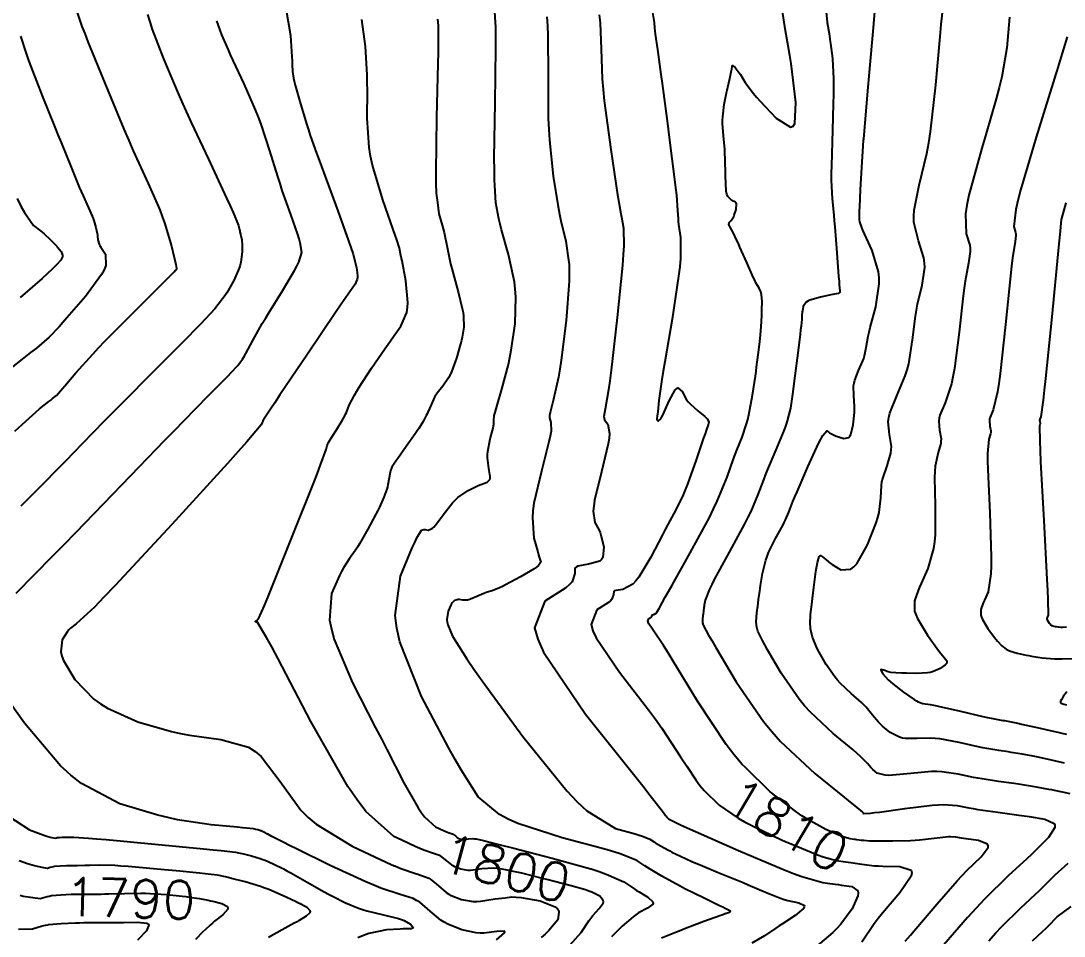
# Model space of a CAD drawing. Header units: metres. Extents: x 837476 to 838477, y 1189012 to 1191014.
# Drawn here: x 838256.2 to 838360.2, y 1190068.5 to 1190159.8 of the extents above; entities that cross this region are included whole.
import ezdxf

# ---------------------------------------------------------------- set-up
doc = ezdxf.new("R2010")
doc.units = ezdxf.units.M
doc.header["$LTSCALE"] = 0.3
doc.layers.add('COTAS 10', color=1, linetype='Continuous')
doc.layers.add('COTAS INT', color=252, linetype='Continuous')
doc.styles.get("Standard").update_dxf_attribs({"font": 'simplex.shx'})

msp = doc.modelspace()

# ---------------------------------------------------------------- linework, layer by layer
at = {"layer": 'COTAS 10'}
for points in [[(838319.132, 1190160.853), (838319.313, 1190159.653), (838319.362, 1190159.072), (838319.394, 1190158.802), (838319.435, 1190158.485), (838319.653, 1190156.945), (838320, 1190154.474), (838320.122, 1190153.57), (838320.256, 1190152.57), (838320.649, 1190149.581), (838320.835, 1190148.168), (838321.361, 1190143.994), (838321.46, 1190143.14), (838321.541, 1190142.416), (838321.665, 1190140.887), (838321.706, 1190140.064), (838321.732, 1190139.785), (838321.766, 1190139.484), (838321.943, 1190138.211), (838321.95, 1190136.099), (838321.877, 1190135.269), (838321.77, 1190134.332), (838321.113, 1190130.061), (838320.382, 1190125.795), (838320.23, 1190124.861), (838320.099, 1190124.034), (838319.806, 1190121.94), (838319.68, 1190120.807), (838319.655, 1190120.585), (838319.633, 1190120.403), (838319.588, 1190120.08), (838319.599, 1190120.01), (838319.613, 1190119.988), (838319.631, 1190119.965), (838319.737, 1190119.872), (838319.982, 1190120.113), (838320.088, 1190120.3), (838320.21, 1190120.539), (838320.792, 1190121.838), (838321.415, 1190122.989), (838321.564, 1190123.134), (838321.702, 1190123.205), (838322.117, 1190122.834), (838322.568, 1190122.013), (838322.729, 1190121.799), (838322.907, 1190121.592), (838323.682, 1190120.895), (838324.383, 1190120.329), (838324.514, 1190120.205), (838324.618, 1190120.094), (838324.767, 1190119.811), (838324.74, 1190119.649), (838324.734, 1190119.614), (838324.728, 1190119.585), (838324.708, 1190119.516), (838324.517, 1190118.956), (838324.402, 1190118.617), (838324.26, 1190118.197), (838323.524, 1190116.015), (838322.657, 1190113.604), (838322.433, 1190113.04), (838322.216, 1190112.52), (838321.488, 1190111.018), (838320.691, 1190109.561), (838320.431, 1190109.07), (838320.153, 1190108.541), (838319.007, 1190106.315), (838317.811, 1190104.316), (838317.503, 1190103.931), (838317.205, 1190103.618), (838316.208, 1190103.097), (838315.496, 1190102.99), (838315.376, 1190102.939), (838315.29, 1190102.877), (838315.258, 1190102.578), (838315.12, 1190102.125), (838314.966, 1190101.967), (838314.762, 1190101.795), (838313.608, 1190101.058), (838313.052, 1190099.599), (838313.225, 1190098.973), (838313.54, 1190098.249), (838315.859, 1190094.832), (838318.766, 1190091.074), (838319.453, 1190090.136), (838320.088, 1190089.242), (838321.953, 1190086.385), (838322.571, 1190085.453), (838323.477, 1190084.081), (838323.897, 1190083.537), (838324.317, 1190083.034), (838325.825, 1190081.553), (838327.7, 1190080.282), (838328.351, 1190079.91), (838329.058, 1190079.53), (838332.089, 1190078.088), (838334.991, 1190076.863), (838335.617, 1190076.62), (838336.167, 1190076.418), (838337.512, 1190076.037), (838338.411, 1190075.913), (838338.679, 1190075.874), (838338.955, 1190075.833), (838340.024, 1190075.668), (838341.292, 1190075.527), (838341.695, 1190075.502), (838342.121, 1190075.483), (838343.843, 1190075.463), (838344.975, 1190075.069), (838345.029, 1190074.815), (838344.969, 1190074.497), (838343.816, 1190072.821), (838342.089, 1190070.797), (838341.668, 1190070.259), (838341.271, 1190069.73), (838340.047, 1190067.901)], [(838310.615, 1190067.28), (838312.04, 1190068.875), (838312.805, 1190070.029), (838313.005, 1190070.299), (838313.198, 1190070.547), (838313.851, 1190071.265), (838314.234, 1190071.805), (838314.258, 1190071.941), (838314.245, 1190072.071), (838313.904, 1190072.494), (838313.114, 1190072.888), (838312.82, 1190073), (838312.493, 1190073.113), (838311.04, 1190073.532), (838309.271, 1190073.984), (838308.746, 1190074.118), (838308.205, 1190074.256), (838306.125, 1190074.787), (838304.184, 1190075.19), (838303.732, 1190075.248), (838303.317, 1190075.282), (838302.126, 1190075.21), (838301.232, 1190075.067), (838301.004, 1190075.057), (838300.784, 1190075.059), (838300.062, 1190075.173), (838299.441, 1190075.419), (838299.286, 1190075.505), (838299.138, 1190075.599), (838298.662, 1190076.003), (838298.197, 1190076.392), (838298.055, 1190076.477), (838297.908, 1190076.552), (838297.328, 1190076.742), (838296.344, 1190077.08), (838295.941, 1190077.249), (838295.482, 1190077.451), (838294.154, 1190078.076), (838293.355, 1190078.451), (838290.569, 1190080.946), (838289.694, 1190082.09), (838288.775, 1190083.431), (838285.084, 1190089.91), (838281.84, 1190096.155), (838281.202, 1190097.348), (838280.678, 1190098.308), (838279.725, 1190099.841), (838279.574, 1190099.864), (838279.555, 1190099.873), (838279.546, 1190099.884), (838279.595, 1190099.93), (838279.707, 1190099.996), (838279.737, 1190100.018), (838279.766, 1190100.042), (838279.87, 1190100.142), (838280.453, 1190101.482), (838280.785, 1190102.288), (838281.191, 1190103.283), (838283.271, 1190108.445), (838285.34, 1190113.654), (838285.738, 1190114.678), (838286.062, 1190115.52), (838286.599, 1190117.051), (838286.723, 1190117.463), (838286.785, 1190117.6), (838286.859, 1190117.746), (838287.229, 1190118.36), (838287.648, 1190119.002), (838287.753, 1190119.168), (838287.853, 1190119.328), (838288.178, 1190119.862), (838288.471, 1190120.41), (838288.552, 1190120.579), (838288.633, 1190120.756), (838288.924, 1190121.456), (838289.439, 1190122.478), (838289.662, 1190122.858), (838289.919, 1190123.279), (838291.137, 1190125.149), (838292.465, 1190127.095), (838292.792, 1190127.564), (838293.101, 1190128.003), (838294.07, 1190129.338), (838294.665, 1190130.728), (838294.738, 1190131.201), (838294.772, 1190131.713), (838294.561, 1190133.883), (838294.179, 1190135.857), (838294.104, 1190136.245), (838294.042, 1190136.564), (838293.93, 1190137.147), (838293.658, 1190137.966), (838293.496, 1190138.435), (838293.295, 1190139.008), (838292.256, 1190141.954), (838291.236, 1190145.411), (838291.048, 1190146.307), (838290.901, 1190147.176), (838290.71, 1190150.094), (838290.73, 1190152.863), (838290.715, 1190153.639), (838290.692, 1190154.418), (838290.537, 1190157.266), (838290.185, 1190159.946)], [(838354.765, 1190160.176), (838354.49, 1190157.116), (838353.987, 1190154.209), (838353.741, 1190153.175), (838353.449, 1190152.041), (838352.437, 1190148.584), (838352.008, 1190147.116), (838350.71, 1190142.414), (838350.507, 1190141.421), (838350.372, 1190140.56), (838350.452, 1190138.566), (838350.807, 1190137.432), (838350.845, 1190137.114), (838350.858, 1190136.794), (838350.689, 1190135.625), (838350.339, 1190133.854), (838350.237, 1190133.155), (838350.133, 1190132.365), (838349.739, 1190128.758), (838349.276, 1190125.122), (838349.128, 1190124.314), (838348.971, 1190123.591), (838348.334, 1190121.699), (838347.83, 1190120.47), (838347.757, 1190120.165), (838347.714, 1190119.876), (838347.798, 1190118.961), (838347.94, 1190118.128), (838347.933, 1190117.891), (838347.905, 1190117.651), (838347.638, 1190116.76), (838347.352, 1190115.396), (838347.313, 1190114.858), (838347.292, 1190114.25), (838347.361, 1190111.473), (838347.359, 1190108.544), (838347.294, 1190107.84), (838347.2, 1190107.182), (838346.625, 1190105.191), (838345.957, 1190103.67), (838345.804, 1190103.308), (838345.664, 1190102.971), (838345.276, 1190101.968), (838345.297, 1190100.933), (838345.416, 1190100.576), (838345.584, 1190100.188), (838346.598, 1190098.533), (838347.702, 1190097.01), (838347.926, 1190096.705), (838348.115, 1190096.451), (838348.504, 1190095.956), (838348.501, 1190095.74), (838348.443, 1190095.662), (838348.36, 1190095.576), (838347.856, 1190095.198), (838347.094, 1190094.86), (838346.848, 1190094.799), (838346.588, 1190094.753), (838345.523, 1190094.704), (838344.493, 1190094.738), (838344.254, 1190094.744), (838344.035, 1190094.748), (838343.414, 1190094.753), (838342.935, 1190094.793), (838342.807, 1190094.82), (838342.68, 1190094.854), (838342.237, 1190095.034), (838341.961, 1190095.114), (838341.938, 1190095.086), (838341.94, 1190095.035), (838342.142, 1190094.667), (838342.674, 1190094.076), (838342.883, 1190093.885), (838343.119, 1190093.681), (838344.197, 1190092.844), (838345.253, 1190092.115), (838345.476, 1190091.979), (838345.669, 1190091.872), (838346.116, 1190091.721), (838346.845, 1190091.625), (838347.216, 1190091.551), (838347.66, 1190091.457), (838349.875, 1190090.949), (838352.11, 1190090.425), (838352.566, 1190090.321), (838352.953, 1190090.235), (838353.762, 1190090.073), (838354.101, 1190090.026), (838354.191, 1190090.013), (838354.279, 1190089.999), (838354.584, 1190089.949), (838355.26, 1190089.809), (838355.583, 1190089.738), (838355.965, 1190089.653), (838357.835, 1190089.234), (838358.406, 1190089.107), (838359.717, 1190088.813), (838360.106, 1190088.728), (838360.44, 1190088.657)], [(838256.135, 1190158.292), (838256.679, 1190156.564), (838256.898, 1190155.948), (838257.147, 1190155.272), (838258.292, 1190152.333), (838259.547, 1190149.217), (838259.866, 1190148.429), (838260.172, 1190147.673), (838261.173, 1190145.215), (838261.997, 1190143.228), (838262.192, 1190142.77), (838262.372, 1190142.352), (838262.902, 1190141.173), (838263.281, 1190140.31), (838263.366, 1190140.09), (838263.443, 1190139.879), (838263.648, 1190139.188), (838263.769, 1190138.613), (838263.793, 1190138.475), (838263.812, 1190138.347), (838263.848, 1190137.959), (838263.968, 1190137.543), (838264.041, 1190137.396), (838264.13, 1190137.235), (838264.595, 1190136.54), (838264.641, 1190135.417), (838264.466, 1190134.986), (838264.21, 1190134.503), (838262.61, 1190132.325), (838260.761, 1190130.172), (838260.348, 1190129.705), (838259.979, 1190129.293), (838259.005, 1190128.269), (838257.711, 1190127.169), (838257.14, 1190126.709), (838256.476, 1190126.181), (838253.312, 1190123.713)], [(838256.091, 1190072.573), (838256.41, 1190072.48), (838258.081, 1190072.242), (838258.781, 1190072.458), (838258.999, 1190072.504), (838259.228, 1190072.543), (838260.144, 1190072.636), (838261.167, 1190072.678), (838261.463, 1190072.685), (838261.764, 1190072.69), (838262.899, 1190072.695), (838264.161, 1190072.702), (838264.543, 1190072.708), (838264.939, 1190072.717), (838266.486, 1190072.766), (838268.134, 1190072.784), (838268.594, 1190072.774), (838269.055, 1190072.757), (838270.734, 1190072.641), (838272.258, 1190072.484), (838272.623, 1190072.442), (838272.962, 1190072.4), (838273.978, 1190072.253), (838274.84, 1190072.091), (838275.082, 1190072.04), (838275.326, 1190071.985), (838276.22, 1190071.765), (838276.783, 1190071.448), (838276.818, 1190071.332), (838276.801, 1190071.203), (838276.306, 1190070.639), (838275.492, 1190069.984), (838275.274, 1190069.799), (838275.059, 1190069.612), (838275.013, 1190069.57), (838274.614, 1190069.203), (838274.308, 1190068.921), (838273.573, 1190068.179)]]:
    msp.add_lwpolyline(points, dxfattribs=at)
at = {"layer": 'COTAS INT'}
for points in [[(838344.359, 1190067.993), (838344.885, 1190068.595), (838345.427, 1190069.221), (838347.532, 1190071.685), (838349.555, 1190074.008), (838350.047, 1190074.544), (838350.508, 1190075.035), (838351.928, 1190076.423), (838352.634, 1190077.334), (838352.646, 1190077.524), (838352.579, 1190077.687), (838351.673, 1190078.049), (838350.461, 1190078.215), (838350.201, 1190078.254), (838349.973, 1190078.289), (838349.424, 1190078.39), (838348.888, 1190078.416), (838348.668, 1190078.404), (838348.418, 1190078.384), (838347.259, 1190078.243), (838345.792, 1190078.083), (838345.348, 1190078.05), (838344.888, 1190078.023), (838343.089, 1190077.97), (838341.458, 1190077.97), (838341.103, 1190077.977), (838340.791, 1190077.987), (838340.245, 1190078.03), (838340.011, 1190078.048), (838339.529, 1190078.123), (838339.405, 1190078.141), (838339.284, 1190078.159), (838338.879, 1190078.214), (838338.273, 1190078.386), (838338.025, 1190078.477), (838337.743, 1190078.587), (838336.436, 1190079.139), (838334.653, 1190080.126), (838334.071, 1190080.51), (838333.45, 1190080.943), (838330.89, 1190082.903), (838328.437, 1190085.313), (838328.071, 1190085.672), (838327.286, 1190086.613), (838326.501, 1190087.631), (838323.651, 1190091.937), (838321.233, 1190095.946), (838320.719, 1190096.776), (838320.273, 1190097.485), (838319.226, 1190099.034), (838318.792, 1190099.673), (838318.733, 1190099.808), (838318.701, 1190099.925), (838318.805, 1190100.198), (838319.02, 1190100.336), (838319.059, 1190100.368), (838319.087, 1190100.397), (838319.113, 1190100.482), (838319.119, 1190100.538), (838319.135, 1190100.549), (838319.158, 1190100.559), (838319.291, 1190100.579), (838319.477, 1190100.677), (838319.533, 1190100.735), (838319.591, 1190100.807), (838319.814, 1190101.181), (838320.435, 1190102.316), (838320.743, 1190102.868), (838321.11, 1190103.523), (838322.927, 1190106.748), (838324.83, 1190110.274), (838325.251, 1190111.119), (838325.626, 1190111.907), (838326.599, 1190114.279), (838327.238, 1190116.109), (838327.403, 1190116.555), (838327.562, 1190116.975), (838328.092, 1190118.272), (838328.552, 1190119.599), (838328.668, 1190120.037), (838328.779, 1190120.506), (838329.135, 1190122.455), (838329.419, 1190124.38), (838329.485, 1190124.834), (838329.544, 1190125.253), (838329.709, 1190126.483), (838329.83, 1190127.527), (838329.861, 1190127.83), (838329.891, 1190128.138), (838329.992, 1190129.301), (838330.063, 1190130.419), (838330.074, 1190130.699), (838330.082, 1190130.966), (838330.083, 1190131.826), (838330.025, 1190132.499), (838329.996, 1190132.648), (838329.962, 1190132.782), (838329.795, 1190133.134), (838329.482, 1190133.68), (838329.357, 1190133.937), (838329.214, 1190134.239), (838328.558, 1190135.712), (838327.883, 1190137.245), (838327.728, 1190137.585), (838327.587, 1190137.888), (838327.193, 1190138.68), (838326.945, 1190139.148), (838326.895, 1190139.247), (838326.854, 1190139.333), (838326.777, 1190139.533), (838326.799, 1190139.66), (838326.821, 1190139.7), (838326.85, 1190139.742), (838327.012, 1190139.909), (838327.213, 1190140.186), (838327.267, 1190140.297), (838327.32, 1190140.423), (838327.506, 1190141), (838327.549, 1190141.546), (838327.513, 1190141.652), (838327.456, 1190141.738), (838327.075, 1190141.886), (838326.662, 1190142.273), (838326.584, 1190142.511), (838326.522, 1190142.805), (838326.429, 1190144.335), (838326.407, 1190146.103), (838326.388, 1190146.547), (838326.365, 1190146.971), (838326.238, 1190148.336), (838326.153, 1190149.569), (838326.157, 1190149.911), (838326.172, 1190150.251), (838326.324, 1190151.481), (838326.546, 1190152.621), (838326.605, 1190152.906), (838326.663, 1190153.178), (838326.865, 1190154.049), (838327.021, 1190154.712), (838327.051, 1190154.853), (838327.074, 1190154.975), (838327.11, 1190155.264), (838327.154, 1190155.35), (838327.183, 1190155.344), (838327.219, 1190155.326), (838327.411, 1190155.156), (838327.71, 1190154.774), (838327.815, 1190154.622), (838327.929, 1190154.451), (838328.42, 1190153.668), (838329.229, 1190152.568), (838329.544, 1190152.197), (838329.898, 1190151.798), (838331.505, 1190150.115), (838332.94, 1190149.216), (838333.185, 1190149.311), (838333.365, 1190149.555), (838333.465, 1190151.679), (838333.093, 1190154.722), (838332.976, 1190155.546), (838332.851, 1190156.363), (838332.391, 1190158.999), (838332.348, 1190159.244), (838331.913, 1190162.057)], [(838282.577, 1190161.085), (838283.05, 1190158.359), (838283.195, 1190156.236), (838283.219, 1190155.809), (838283.237, 1190155.452), (838283.242, 1190154.744), (838283.341, 1190154.097), (838283.418, 1190153.779), (838283.516, 1190153.399), (838284.045, 1190151.525), (838284.676, 1190149.449), (838284.837, 1190148.942), (838284.992, 1190148.464), (838285.506, 1190146.986), (838286.143, 1190145.265), (838286.377, 1190144.635), (838287.772, 1190140.862), (838288.851, 1190137.861), (838289.072, 1190137.21), (838289.259, 1190136.637), (838289.655, 1190135.219), (838289.738, 1190134.408), (838289.727, 1190134.218), (838289.702, 1190134.044), (838289.491, 1190133.539), (838288.579, 1190132.222), (838288.112, 1190131.535), (838287.551, 1190130.709), (838284.751, 1190126.562), (838282.008, 1190122.488), (838281.484, 1190121.708), (838281.061, 1190121.079), (838280.384, 1190120.063), (838280.372, 1190120.033), (838280.368, 1190120.025), (838280.365, 1190120.018), (838280.352, 1190119.994), (838280.338, 1190119.971), (838280.334, 1190119.964), (838280.329, 1190119.957), (838280.311, 1190119.929), (838280.295, 1190119.903), (838280.289, 1190119.891), (838280.284, 1190119.873), (838280.261, 1190119.807), (838280.247, 1190119.771), (838280.23, 1190119.727), (838280.141, 1190119.502), (838278.705, 1190117.813), (838277.838, 1190116.845), (838276.769, 1190115.66), (838271.212, 1190109.575), (838265.563, 1190103.49), (838264.435, 1190102.305), (838263.496, 1190101.336), (838261.68, 1190099.643), (838261.11, 1190099.229), (838260.956, 1190099.067), (838260.805, 1190098.884), (838260.274, 1190098.051), (838260.155, 1190096.856), (838260.263, 1190096.445), (838260.433, 1190095.998), (838261.554, 1190094.094), (838263.444, 1190092.153), (838264.097, 1190091.684), (838264.808, 1190091.243), (838267.844, 1190089.897), (838271.181, 1190088.923), (838272.081, 1190088.718), (838272.97, 1190088.541), (838276.096, 1190088.133), (838278.863, 1190087.35), (838279.527, 1190086.936), (838280.146, 1190086.437), (838282.012, 1190083.922), (838284.074, 1190081.066), (838284.816, 1190080.351), (838285.633, 1190079.67), (838289.202, 1190077.483), (838292.659, 1190075.858), (838293.405, 1190075.53), (838293.459, 1190075.508), (838294.059, 1190075.256), (838295.53, 1190074.751), (838295.658, 1190074.706), (838296.6, 1190074.398), (838296.839, 1190074.275), (838297.07, 1190074.137), (838297.826, 1190073.504), (838298.598, 1190072.849), (838298.839, 1190072.696), (838299.092, 1190072.556), (838300.1, 1190072.156), (838301.274, 1190071.971), (838301.631, 1190071.967), (838302.002, 1190071.984), (838303.455, 1190072.216), (838304.457, 1190072.336), (838305.086, 1190072.41), (838305.568, 1190072.404), (838306.064, 1190072.371), (838307.966, 1190072.035), (838309.447, 1190071.435), (838309.677, 1190071.236), (838309.829, 1190071.023), (838309.814, 1190070.886), (838309.73, 1190070.134), (838308.824, 1190069.049), (838308.468, 1190068.711), (838308.066, 1190068.358)], [(838320.059, 1190068.345), (838321.539, 1190068.938), (838321.989, 1190069.112), (838322.457, 1190069.292), (838324.293, 1190069.98), (838325.868, 1190070.56), (838326.172, 1190070.671), (838326.419, 1190070.761), (838326.832, 1190070.91), (838326.871, 1190070.924), (838326.893, 1190070.934), (838326.935, 1190070.96), (838326.953, 1190070.99), (838326.948, 1190070.999), (838326.94, 1190071.008), (838326.878, 1190071.042), (838326.42, 1190071.258), (838326.162, 1190071.382), (838325.847, 1190071.534), (838324.237, 1190072.313), (838322.395, 1190073.233), (838321.935, 1190073.473), (838321.496, 1190073.707), (838320.088, 1190074.498), (838318.934, 1190075.192), (838318.654, 1190075.364), (838318.393, 1190075.527), (838317.593, 1190076.043), (838316.033, 1190076.671), (838315.291, 1190076.905), (838314.416, 1190077.164), (838310.137, 1190078.315), (838305.719, 1190079.746), (838304.756, 1190080.181), (838303.907, 1190080.634), (838301.778, 1190082.41), (838300.063, 1190085.091), (838299.474, 1190086.114), (838298.835, 1190087.26), (838296.117, 1190092.41), (838293.947, 1190097.869), (838293.654, 1190099.209), (838293.494, 1190100.474), (838294.029, 1190104.426), (838295.204, 1190107.237), (838295.448, 1190107.784), (838295.656, 1190108.23), (838296.114, 1190109.007), (838296.355, 1190109.08), (838296.427, 1190109.083), (838296.501, 1190109.079), (838296.787, 1190109.002), (838297.201, 1190109.163), (838297.356, 1190109.308), (838297.528, 1190109.497), (838298.296, 1190110.546), (838299.214, 1190111.726), (838299.481, 1190111.999), (838299.753, 1190112.249), (838300.785, 1190112.954), (838301.722, 1190113.416), (838301.936, 1190113.512), (838302.13, 1190113.595), (838302.662, 1190113.778), (838302.933, 1190114.047), (838302.962, 1190114.184), (838302.972, 1190114.347), (838302.838, 1190115.161), (838302.699, 1190116.216), (838302.705, 1190116.531), (838302.73, 1190116.856), (838302.98, 1190118.113), (838303.262, 1190119.192), (838303.307, 1190119.405), (838303.337, 1190119.58), (838303.326, 1190119.901), (838303.386, 1190120.435), (838303.461, 1190120.744), (838303.562, 1190121.122), (838304.134, 1190123.073), (838304.784, 1190125.536), (838304.934, 1190126.237), (838305.07, 1190126.948), (838305.45, 1190129.584), (838305.528, 1190132.284), (838305.473, 1190133.034), (838305.386, 1190133.786), (838305.324, 1190134.072), (838304.796, 1190136.51), (838304.111, 1190138.96), (838303.964, 1190139.538), (838303.836, 1190140.073), (838303.526, 1190141.642), (838303.401, 1190143.958), (838303.388, 1190144.963), (838303.386, 1190146.126), (838303.459, 1190151.642), (838303.534, 1190157.091), (838303.533, 1190158.211), (838303.523, 1190159.164), (838303.406, 1190161.203)], [(838336.387, 1190161.775), (838336.576, 1190159.662), (838336.804, 1190158.339), (838336.862, 1190157.953), (838336.918, 1190157.559), (838337.098, 1190156.062), (838337.199, 1190154.019), (838337.205, 1190153.281), (838337.2, 1190152.467), (838337.174, 1190151.53), (838337.102, 1190148.904), (838336.999, 1190145.388), (838336.992, 1190144.605), (838336.994, 1190143.903), (838337.078, 1190142.056), (838337.238, 1190140.431), (838337.288, 1190139.869), (838337.34, 1190139.259), (838337.547, 1190136.656), (838337.728, 1190134.302), (838337.764, 1190133.851), (838337.793, 1190133.486), (838337.848, 1190132.89), (838337.855, 1190132.851), (838337.855, 1190132.837), (838337.854, 1190132.822), (838337.839, 1190132.757), (838337.8, 1190132.692), (838337.782, 1190132.677), (838337.762, 1190132.663), (838337.664, 1190132.625), (838337.323, 1190132.551), (838337.149, 1190132.515), (838336.941, 1190132.472), (838335.901, 1190132.258), (838334.868, 1190131.956), (838334.663, 1190131.857), (838334.493, 1190131.75), (838334.175, 1190131.311), (838334.105, 1190130.888), (838334.092, 1190130.793), (838334.082, 1190130.707), (838334.069, 1190130.475), (838334.071, 1190130.307), (838334.07, 1190130.261), (838334.069, 1190130.216), (838334.06, 1190130.057), (838333.978, 1190129.366), (838333.931, 1190128.985), (838333.874, 1190128.523), (838333.578, 1190126.171), (838333.253, 1190123.648), (838333.178, 1190123.078), (838333.109, 1190122.564), (838332.914, 1190121.171), (838332.599, 1190119.909), (838332.455, 1190119.478), (838332.287, 1190119.011), (838331.475, 1190117.028), (838330.607, 1190114.993), (838330.404, 1190114.493), (838330.217, 1190114.02), (838329.675, 1190112.543), (838328.971, 1190110.876), (838328.682, 1190110.284), (838328.352, 1190109.635), (838326.818, 1190106.818), (838325.353, 1190104.146), (838325.066, 1190103.587), (838324.83, 1190103.107), (838324.405, 1190102.029), (838324.324, 1190101.514), (838324.306, 1190101.389), (838324.288, 1190101.272), (838324.239, 1190100.911), (838324.2, 1190100.607), (838324.191, 1190100.526), (838324.181, 1190100.445), (838324.149, 1190100.163), (838324.138, 1190099.899), (838324.143, 1190099.83), (838324.15, 1190099.763), (838324.203, 1190099.533), (838324.753, 1190098.534), (838325.074, 1190097.981), (838325.468, 1190097.308), (838327.498, 1190093.881), (838330.23, 1190089.917), (838331.066, 1190088.906), (838331.936, 1190087.932), (838335.368, 1190084.729), (838338.317, 1190082.337), (838338.884, 1190081.875), (838339.342, 1190081.501), (838340.092, 1190080.872), (838340.141, 1190080.812), (838340.156, 1190080.796), (838340.172, 1190080.781), (838340.238, 1190080.727), (838340.91, 1190080.774), (838341.309, 1190080.821), (838341.8, 1190080.884), (838344.342, 1190081.236), (838347.051, 1190081.555), (838347.648, 1190081.597), (838348.177, 1190081.618), (838349.537, 1190081.53), (838350.724, 1190081.295), (838351.145, 1190081.224), (838351.607, 1190081.152), (838353.607, 1190080.87), (838355.703, 1190080.584), (838356.225, 1190080.508), (838356.721, 1190080.434), (838358.299, 1190080.179), (838359.215, 1190079.748), (838359.292, 1190079.563), (838359.294, 1190079.349), (838358.665, 1190078.342), (838357.369, 1190077.035), (838356.949, 1190076.633), (838356.504, 1190076.213), (838354.676, 1190074.553), (838352.272, 1190072.185), (838351.463, 1190071.319), (838350.592, 1190070.361), (838346.929, 1190066.144)], [(838255.577, 1190118.885), (838256.281, 1190119.554), (838258.022, 1190121.098), (838258.958, 1190121.828), (838259.154, 1190121.984), (838259.323, 1190122.12), (838259.706, 1190122.446), (838260.131, 1190122.91), (838260.326, 1190123.134), (838260.555, 1190123.399), (838261.664, 1190124.699), (838263.335, 1190126.563), (838263.92, 1190127.184), (838264.556, 1190127.849), (838267.294, 1190130.631), (838270.708, 1190134.04), (838271.451, 1190134.782), (838271.595, 1190134.928), (838271.651, 1190134.984), (838271.706, 1190135.042), (838271.726, 1190135.071), (838271.732, 1190135.085), (838271.732, 1190135.108), (838271.64, 1190135.498), (838271.584, 1190135.737), (838271.515, 1190136.032), (838271.156, 1190137.568), (838270.537, 1190139.65), (838270.305, 1190140.29), (838270.045, 1190140.956), (838268.885, 1190143.591), (838267.411, 1190146.836), (838266.953, 1190147.887), (838266.474, 1190149.004), (838266.069, 1190149.976), (838264.562, 1190153.591), (838262.891, 1190157.724), (838262.563, 1190158.554), (838262.294, 1190159.249), (838261.807, 1190160.627)], [(838255.693, 1190102.727), (838259.361, 1190106.442), (838260.481, 1190107.588), (838261.647, 1190108.784), (838266.233, 1190113.525), (838270.53, 1190117.975), (838271.513, 1190118.987), (838272.406, 1190119.905), (838274.887, 1190122.424), (838276.489, 1190124.039), (838276.828, 1190124.385), (838277.122, 1190124.688), (838277.808, 1190125.418), (838278.277, 1190126.074), (838278.435, 1190126.329), (838278.604, 1190126.617), (838279.315, 1190127.923), (838280.245, 1190129.606), (838280.553, 1190130.131), (838280.882, 1190130.681), (838282.253, 1190132.882), (838283.471, 1190134.908), (838283.704, 1190135.349), (838283.892, 1190135.737), (838284.193, 1190136.704), (838284.028, 1190137.667), (838283.922, 1190138.052), (838283.789, 1190138.489), (838283.092, 1190140.498), (838282.241, 1190142.9), (838282.012, 1190143.585), (838281.786, 1190144.279), (838280.991, 1190146.859), (838280.126, 1190149.488), (838279.855, 1190150.213), (838279.57, 1190150.937), (838278.428, 1190153.541), (838277.339, 1190155.87), (838277.088, 1190156.42), (838276.859, 1190156.93), (838276.213, 1190158.428), (838275.72, 1190159.826)], [(838268.78, 1190160.434), (838269.012, 1190159.709), (838269.267, 1190158.956), (838270.388, 1190156.01), (838271.852, 1190152.575), (838272.324, 1190151.515), (838272.824, 1190150.407), (838273.165, 1190149.674), (838274.869, 1190146.01), (838276.685, 1190142.134), (838277.04, 1190141.355), (838277.332, 1190140.703), (838277.856, 1190139.41), (838277.961, 1190138.975), (838277.99, 1190138.863), (838278.018, 1190138.756), (838278.115, 1190138.401), (838278.193, 1190137.95), (838278.208, 1190137.782), (838278.221, 1190137.596), (838278.243, 1190136.766), (838278.116, 1190135.749), (838278.034, 1190135.444), (838277.931, 1190135.128), (838277.393, 1190133.905), (838276.696, 1190132.688), (838276.495, 1190132.378), (838276.289, 1190132.078), (838275.513, 1190131.092), (838274.109, 1190129.597), (838273.507, 1190128.977), (838272.812, 1190128.268), (838269.533, 1190124.963), (838266.06, 1190121.473), (838265.243, 1190120.647), (838264.489, 1190119.881), (838262.288, 1190117.623), (838260.605, 1190115.883), (838260.177, 1190115.444), (838259.766, 1190115.023), (838258.419, 1190113.659), (838256.768, 1190112), (838256.165, 1190111.393)], [(838297.706, 1190159.987), (838297.788, 1190159.361), (838297.793, 1190157.543), (838297.778, 1190156.634), (838297.757, 1190155.549), (838297.621, 1190150.168), (838297.546, 1190144.72), (838297.562, 1190143.594), (838297.595, 1190142.633), (838297.709, 1190141.691), (838297.847, 1190140.543), (838298.193, 1190139.419), (838298.284, 1190139.068), (838298.374, 1190138.698), (838298.683, 1190137.218), (838299.03, 1190135.567), (838299.144, 1190135.091), (838299.265, 1190134.606), (838299.768, 1190132.784), (838300.194, 1190131.102), (838300.267, 1190130.706), (838300.321, 1190130.339), (838300.352, 1190129.265), (838300.183, 1190128.256), (838300.11, 1190127.93), (838300.025, 1190127.585), (838299.626, 1190126.171), (838299.126, 1190124.8), (838298.977, 1190124.482), (838298.825, 1190124.19), (838298.239, 1190123.355), (838297.686, 1190122.669), (838297.555, 1190122.471), (838297.433, 1190122.27), (838297.071, 1190121.514), (838296.769, 1190120.785), (838296.685, 1190120.602), (838296.6, 1190120.426), (838296.296, 1190119.857), (838295.848, 1190119.155), (838295.675, 1190118.896), (838295.479, 1190118.609), (838294.593, 1190117.339), (838293.747, 1190116.14), (838293.577, 1190115.898), (838293.435, 1190115.696), (838293.153, 1190115.289), (838293.056, 1190115.034), (838293.029, 1190114.927), (838293.004, 1190114.804), (838292.914, 1190114.228), (838292.778, 1190113.519), (838292.724, 1190113.312), (838292.662, 1190113.101), (838292.377, 1190112.298), (838291.929, 1190111.303), (838291.765, 1190110.97), (838291.584, 1190110.612), (838290.784, 1190109.111), (838289.943, 1190107.647), (838289.736, 1190107.313), (838289.541, 1190107.009), (838288.929, 1190106.168), (838288.329, 1190105.243), (838288.141, 1190104.886), (838287.945, 1190104.485), (838287.156, 1190102.675), (838286.96, 1190100.037), (838287.137, 1190099.115), (838287.414, 1190098.11), (838289.25, 1190093.785), (838291.55, 1190089.291), (838292.12, 1190088.178), (838292.661, 1190087.123), (838294.371, 1190083.785), (838295.778, 1190081.312), (838296.127, 1190080.801), (838296.421, 1190080.414), (838296.458, 1190080.365), (838297.508, 1190079.419), (838298.306, 1190079.044), (838298.478, 1190078.969), (838298.629, 1190078.905), (838298.998, 1190078.778), (838299.215, 1190078.707), (838299.271, 1190078.679), (838299.324, 1190078.647), (838299.498, 1190078.501), (838299.677, 1190078.35), (838299.732, 1190078.315), (838299.79, 1190078.282), (838300.023, 1190078.19), (838300.294, 1190078.147), (838300.376, 1190078.146), (838300.462, 1190078.15), (838300.797, 1190078.204), (838301.244, 1190078.231), (838301.4, 1190078.218), (838301.569, 1190078.196), (838302.297, 1190078.045), (838303.844, 1190077.65), (838305.329, 1190077.27), (838309.142, 1190076.294), (838313.003, 1190075.22), (838313.059, 1190075.203), (838313.83, 1190074.954), (838314.553, 1190074.701), (838316.292, 1190073.905), (838317.303, 1190073.24), (838317.567, 1190073.071), (838317.824, 1190072.908), (838318.696, 1190072.376), (838319.196, 1190071.915), (838319.219, 1190071.797), (838319.191, 1190071.683), (838318.675, 1190071.309), (838317.771, 1190070.818), (838317.5, 1190070.632), (838317.219, 1190070.424), (838316.127, 1190069.488), (838315.08, 1190068.425)], [(838308.639, 1190160.214), (838308.694, 1190159.312), (838308.733, 1190158.345), (838308.744, 1190154.312), (838308.766, 1190150.069), (838308.813, 1190148.969), (838308.878, 1190147.901), (838309.259, 1190144.312), (838309.756, 1190141.263), (838309.894, 1190140.535), (838310.033, 1190139.857), (838310.533, 1190137.827), (838310.821, 1190135.714), (838310.84, 1190135.577), (838310.857, 1190134.76), (838310.843, 1190133.858), (838310.547, 1190129.903), (838310.055, 1190125.962), (838309.919, 1190125.07), (838309.782, 1190124.265), (838309.285, 1190122.075), (838308.941, 1190120.727), (838308.899, 1190120.452), (838308.881, 1190120.219), (838309.013, 1190119.732), (838309.042, 1190118.862), (838308.96, 1190118.387), (838308.839, 1190117.812), (838308.075, 1190114.888), (838307.343, 1190111.682), (838307.241, 1190110.928), (838307.183, 1190110.232), (838307.339, 1190108.2), (838307.715, 1190106.829), (838307.796, 1190106.549), (838307.867, 1190106.313), (838308.041, 1190105.822), (838307.791, 1190105.467), (838307.596, 1190105.317), (838307.346, 1190105.144), (838305.987, 1190104.331), (838304.513, 1190103.536), (838304.19, 1190103.375), (838303.905, 1190103.24), (838303.182, 1190102.961), (838302.656, 1190102.802), (838302.495, 1190102.742), (838302.326, 1190102.674), (838301.658, 1190102.369), (838301.006, 1190102.103), (838300.847, 1190102.059), (838300.697, 1190102.029), (838300.234, 1190102.029), (838299.866, 1190102.074), (838299.776, 1190102.072), (838299.692, 1190102.064), (838299.43, 1190101.983), (838299.189, 1190101.744), (838299.118, 1190101.637), (838299.046, 1190101.512), (838298.768, 1190100.913), (838298.657, 1190100.098), (838298.69, 1190099.837), (838298.751, 1190099.56), (838299.199, 1190098.434), (838300.657, 1190096.154), (838301.355, 1190095.151), (838302.18, 1190093.986), (838306.222, 1190088.434), (838310.605, 1190083.003), (838311.645, 1190081.915), (838312.61, 1190081.007), (838315.468, 1190079.226), (838317.434, 1190078.697), (838317.836, 1190078.578), (838318.177, 1190078.471), (838318.894, 1190078.182), (838319.261, 1190077.945), (838319.382, 1190077.87), (838319.51, 1190077.791), (838320.04, 1190077.472), (838320.687, 1190077.108), (838320.889, 1190077.001), (838321.101, 1190076.891), (838321.947, 1190076.468), (838323.08, 1190075.953), (838323.472, 1190075.784), (838323.899, 1190075.604), (838325.723, 1190074.859), (838327.69, 1190074.06), (838328.206, 1190073.845), (838328.71, 1190073.634), (838330.427, 1190072.895), (838331.934, 1190072.291), (838332.306, 1190072.165), (838332.659, 1190072.056), (838333.768, 1190071.813), (838334.306, 1190071.545), (838334.299, 1190071.421), (838334.223, 1190071.275), (838333.386, 1190070.571), (838332.138, 1190069.742), (838331.805, 1190069.518), (838331.476, 1190069.298), (838330.333, 1190068.521), (838329.056, 1190067.812)], [(838313.855, 1190160.412), (838313.932, 1190159.599), (838314.028, 1190156.983), (838314.146, 1190154.012), (838314.238, 1190152.974), (838314.355, 1190151.843), (838314.992, 1190146.983), (838315.677, 1190142.454), (838315.825, 1190141.532), (838315.954, 1190140.754), (838316.16, 1190139.71), (838316.271, 1190139.144), (838316.295, 1190137.368), (838316.24, 1190136.486), (838316.159, 1190135.433), (838315.645, 1190130.222), (838315.041, 1190124.976), (838314.904, 1190123.902), (838314.779, 1190122.993), (838314.437, 1190121.078), (838314.32, 1190120.332), (838314.337, 1190120.16), (838314.376, 1190120.004), (838314.699, 1190119.563), (838314.885, 1190118.629), (838314.838, 1190118.16), (838314.748, 1190117.601), (838314.069, 1190114.824), (838313.386, 1190111.997), (838313.295, 1190111.406), (838313.245, 1190110.897), (838313.419, 1190109.755), (838313.828, 1190109.018), (838313.927, 1190108.767), (838314.02, 1190108.494), (838314.306, 1190107.338), (838314.223, 1190106.286), (838314.085, 1190106.079), (838313.895, 1190105.909), (838312.794, 1190105.6), (838311.711, 1190105.415), (838311.533, 1190105.323), (838311.409, 1190105.214), (838311.403, 1190104.674), (838311.152, 1190103.852), (838310.873, 1190103.566), (838310.503, 1190103.255), (838308.411, 1190101.918), (838307.403, 1190099.273), (838307.717, 1190098.137), (838308.288, 1190096.826), (838312.492, 1190090.63), (838317.26, 1190084.663), (838318.187, 1190083.496), (838318.943, 1190082.539), (838320.255, 1190080.833), (838320.454, 1190080.532), (838320.508, 1190080.461), (838320.563, 1190080.396), (838320.76, 1190080.203), (838321.95, 1190079.621), (838322.631, 1190079.31), (838323.464, 1190078.935), (838327.742, 1190077.038), (838332.239, 1190075.139), (838333.209, 1190074.763), (838334.061, 1190074.45), (838336.145, 1190073.859), (838336.85, 1190073.765), (838337.385, 1190073.692), (838337.675, 1190073.652), (838337.705, 1190073.647), (838338.014, 1190073.603), (838339.045, 1190073.446), (838339.635, 1190073.014), (838339.666, 1190072.796), (838339.64, 1190072.536), (838339.067, 1190071.241), (838337.934, 1190069.694), (838337.554, 1190069.275), (838337.146, 1190068.86), (838335.434, 1190067.393)], [(838360.804, 1190082.715), (838360.062, 1190082.869), (838359.256, 1190083.037), (838358.985, 1190083.09), (838358.693, 1190083.145), (838357.469, 1190083.365), (838356.058, 1190083.596), (838355.649, 1190083.659), (838355.232, 1190083.721), (838353.659, 1190083.938), (838352.055, 1190084.18), (838351.619, 1190084.257), (838351.186, 1190084.338), (838349.65, 1190084.67), (838348.005, 1190084.898), (838347.504, 1190084.915), (838346.982, 1190084.911), (838344.933, 1190084.731), (838343.09, 1190084.546), (838342.698, 1190084.54), (838342.358, 1190084.554), (838341.557, 1190084.766), (838341.128, 1190085.118), (838341.022, 1190085.22), (838340.922, 1190085.324), (838340.605, 1190085.715), (838339.908, 1190086.421), (838339.567, 1190086.724), (838339.163, 1190087.072), (838337.171, 1190088.719), (838334.91, 1190090.829), (838334.337, 1190091.47), (838333.786, 1190092.136), (838331.987, 1190094.748), (838330.626, 1190097.075), (838330.352, 1190097.562), (838330.122, 1190097.982), (838329.663, 1190098.927), (838329.54, 1190099.454), (838329.523, 1190099.609), (838329.513, 1190099.768), (838329.536, 1190100.375), (838329.611, 1190101.023), (838329.633, 1190101.208), (838329.656, 1190101.396), (838329.743, 1190102.095), (838329.858, 1190102.923), (838329.897, 1190103.193), (838329.941, 1190103.481), (838330.125, 1190104.665), (838330.453, 1190105.994), (838330.587, 1190106.373), (838330.739, 1190106.757), (838331.443, 1190108.185), (838332.145, 1190109.475), (838332.296, 1190109.772), (838332.429, 1190110.043), (838332.751, 1190110.807), (838333.164, 1190111.86), (838333.354, 1190112.314), (838333.577, 1190112.838), (838334.653, 1190115.317), (838335.726, 1190117.654), (838335.947, 1190118.089), (838336.134, 1190118.431), (838336.534, 1190118.901), (838336.738, 1190118.765), (838336.802, 1190118.727), (838336.869, 1190118.687), (838337.137, 1190118.541), (838337.482, 1190118.387), (838337.597, 1190118.343), (838337.721, 1190118.298), (838338.241, 1190118.13), (838338.736, 1190118.238), (838338.845, 1190118.368), (838338.941, 1190118.541), (838339.187, 1190119.524), (838339.294, 1190120.735), (838339.303, 1190121.052), (838339.303, 1190121.361), (838339.228, 1190122.408), (838339.22, 1190123.401), (838339.263, 1190123.675), (838339.325, 1190123.949), (838339.711, 1190124.934), (838340.138, 1190125.884), (838340.227, 1190126.135), (838340.302, 1190126.382), (838340.466, 1190127.227), (838340.661, 1190128.342), (838340.756, 1190128.757), (838340.869, 1190129.219), (838341.425, 1190131.271), (838341.779, 1190133.566), (838341.765, 1190134.18), (838341.702, 1190134.785), (838341.066, 1190136.892), (838340.296, 1190138.579), (838340.148, 1190138.918), (838340.028, 1190139.202), (838339.829, 1190139.767), (838339.814, 1190139.948), (838339.811, 1190139.991), (838339.807, 1190140.03), (838339.796, 1190140.143), (838339.805, 1190140.631), (838339.814, 1190140.906), (838339.825, 1190141.242), (838339.892, 1190142.96), (838340.058, 1190145.76), (838340.133, 1190146.778), (838340.22, 1190147.9), (838340.229, 1190148.006), (838340.64, 1190152.83), (838341.136, 1190158.383), (838341.205, 1190159.161), (838341.343, 1190160.704)], [(838360.26, 1190085.764), (838358.948, 1190086.052), (838357.611, 1190086.345), (838357.284, 1190086.414), (838356.977, 1190086.477), (838356.026, 1190086.657), (838355.169, 1190086.798), (838354.92, 1190086.836), (838354.666, 1190086.873), (838353.71, 1190087.005), (838352.504, 1190087.207), (838352.093, 1190087.289), (838351.648, 1190087.382), (838349.762, 1190087.809), (838347.833, 1190088.178), (838347.36, 1190088.233), (838346.914, 1190088.268), (838345.525, 1190088.226), (838344.38, 1190088.209), (838344.087, 1190088.26), (838343.805, 1190088.335), (838342.877, 1190088.805), (838342.085, 1190089.456), (838341.889, 1190089.644), (838341.703, 1190089.836), (838341.118, 1190090.558), (838340.474, 1190091.341), (838340.251, 1190091.572), (838340.009, 1190091.808), (838338.973, 1190092.709), (838337.884, 1190093.726), (838337.608, 1190094.035), (838337.343, 1190094.356), (838336.475, 1190095.614), (838335.784, 1190096.842), (838335.629, 1190097.144), (838335.49, 1190097.429), (838335.122, 1190098.321), (838334.93, 1190099.146), (838334.903, 1190099.388), (838334.887, 1190099.637), (838334.924, 1190100.586), (838335.041, 1190101.601), (838335.075, 1190101.891), (838335.111, 1190102.185), (838335.248, 1190103.278), (838335.39, 1190104.341), (838335.428, 1190104.616), (838335.466, 1190104.883), (838335.602, 1190105.775), (838335.778, 1190106.361), (838335.842, 1190106.436), (838335.913, 1190106.471), (838336.221, 1190106.282), (838336.699, 1190105.827), (838336.875, 1190105.695), (838337.071, 1190105.562), (838337.94, 1190105.06), (838338.955, 1190105.123), (838339.244, 1190105.346), (838339.535, 1190105.658), (838340.614, 1190107.525), (838341.485, 1190109.733), (838341.646, 1190110.261), (838341.771, 1190110.752), (838341.93, 1190112.22), (838341.984, 1190113.461), (838342.043, 1190113.808), (838342.121, 1190114.157), (838342.561, 1190115.43), (838342.939, 1190116.686), (838342.977, 1190117.025), (838342.988, 1190117.36), (838342.787, 1190118.534), (838342.668, 1190119.825), (838342.729, 1190120.233), (838342.832, 1190120.663), (838343.543, 1190122.397), (838344.377, 1190124.397), (838344.558, 1190124.995), (838344.716, 1190125.611), (838345.102, 1190127.993), (838345.397, 1190130.353), (838345.496, 1190130.956), (838345.604, 1190131.536), (838346.057, 1190133.448), (838346.31, 1190135.199), (838346.291, 1190135.678), (838346.233, 1190136.154), (838345.702, 1190137.853), (838345.236, 1190139.729), (838345.219, 1190140.318), (838345.25, 1190140.937), (838345.77, 1190143.42), (838346.534, 1190146.582), (838346.719, 1190147.629), (838346.723, 1190147.653), (838346.893, 1190148.751), (838347.426, 1190153.42), (838347.858, 1190158.24), (838347.967, 1190159.457), (838348.072, 1190160.623)], [(838360.521, 1190158.211), (838359.799, 1190155.826), (838359.489, 1190154.817), (838359.395, 1190154.514), (838359.13, 1190153.657), (838358.336, 1190151.108), (838357.433, 1190148.211), (838355.868, 1190142.929), (838355.592, 1190141.873), (838355.384, 1190140.992), (838355.202, 1190139.279), (838355.38, 1190138.709), (838355.4, 1190138.55), (838355.406, 1190138.389), (838355.322, 1190137.802), (838355.073, 1190136.171), (838354.977, 1190135.353), (838354.868, 1190134.376), (838354.376, 1190129.524), (838353.837, 1190124.633), (838353.699, 1190123.633), (838353.565, 1190122.785), (838353.125, 1190121.001), (838352.828, 1190120.277), (838352.785, 1190120.097), (838352.759, 1190119.927), (838352.809, 1190119.388), (838352.893, 1190118.897), (838352.889, 1190118.757), (838352.872, 1190118.616), (838352.715, 1190118.091), (838352.583, 1190116.635), (838352.584, 1190115.907), (838352.6, 1190115.038), (838352.792, 1190110.726), (838352.948, 1190106.336), (838352.942, 1190105.419), (838352.915, 1190104.63), (838352.637, 1190102.858), (838352.268, 1190102.021), (838352.184, 1190101.821), (838352.107, 1190101.636), (838351.893, 1190101.084), (838351.905, 1190100.514), (838351.971, 1190100.317), (838352.063, 1190100.104), (838352.621, 1190099.193), (838353.277, 1190098.304), (838353.431, 1190098.105), (838353.573, 1190097.925), (838353.986, 1190097.448), (838354.424, 1190097.128), (838354.582, 1190097.049), (838354.757, 1190096.975), (838355.52, 1190096.738), (838356.432, 1190096.538), (838356.7, 1190096.486), (838356.975, 1190096.436), (838358.024, 1190096.269), (838359.238, 1190096.166), (838359.617, 1190096.156), (838360.015, 1190096.154), (838361.605, 1190096.215)], [(838255.808, 1190142.09), (838256.179, 1190141.321), (838256.515, 1190140.676), (838257.441, 1190139.381), (838258.118, 1190138.875), (838258.298, 1190138.727), (838258.475, 1190138.575), (838259.088, 1190138), (838259.614, 1190137.451), (838259.737, 1190137.317), (838259.849, 1190137.189), (838260.172, 1190136.791), (838260.326, 1190136.446), (838260.332, 1190136.353), (838260.322, 1190136.261), (838260.156, 1190135.936), (838259.708, 1190135.46), (838259.521, 1190135.272), (838259.306, 1190135.06), (838258.305, 1190134.093), (838256.099, 1190132.218)], [(838360.435, 1190099.314), (838360.055, 1190099.297), (838359.965, 1190099.296), (838359.882, 1190099.297), (838359.637, 1190099.315), (838359.444, 1190099.345), (838359.394, 1190099.355), (838359.345, 1190099.364), (838359.177, 1190099.401), (838359.037, 1190099.444), (838359.005, 1190099.458), (838358.976, 1190099.473), (838358.895, 1190099.531), (838358.82, 1190099.619), (838358.794, 1190099.652), (838358.765, 1190099.688), (838358.645, 1190099.852), (838358.542, 1190100.019), (838358.525, 1190100.058), (838358.513, 1190100.094), (838358.511, 1190100.199), (838358.55, 1190100.3), (838358.564, 1190100.334), (838358.58, 1190100.371), (838358.648, 1190100.525), (838358.629, 1190102.078), (838358.59, 1190102.997), (838358.537, 1190104.128), (838358.223, 1190109.978), (838357.908, 1190115.827), (838357.854, 1190116.957), (838357.814, 1190117.874), (838357.792, 1190119.421), (838357.839, 1190119.58), (838357.844, 1190119.623), (838357.846, 1190119.666), (838357.82, 1190119.814), (838357.805, 1190119.978), (838357.813, 1190120.029), (838357.826, 1190120.084), (838357.916, 1190120.304), (838358.16, 1190121.979), (838358.269, 1190122.952), (838358.397, 1190124.145), (838359.013, 1190130.289), (838359.717, 1190137.552), (838359.808, 1190138.489), (838359.954, 1190139.978), (838359.955, 1190139.984), (838359.954, 1190139.986), (838359.954, 1190139.987), (838359.952, 1190139.993), (838359.954, 1190140.01), (838359.956, 1190140.019), (838359.959, 1190140.029), (838359.975, 1190140.081), (838360.433, 1190141.653)], [(838303.593, 1190068.131), (838304.391, 1190068.829), (838304.435, 1190068.937), (838304.403, 1190069.008), (838303.652, 1190068.954), (838302.353, 1190068.802), (838301.976, 1190068.811), (838301.591, 1190068.842), (838300.139, 1190069.139), (838298.742, 1190069.694), (838298.393, 1190069.887), (838298.059, 1190070.098), (838296.99, 1190071.006), (838295.943, 1190071.882), (838295.624, 1190072.074), (838295.292, 1190072.243), (838293.988, 1190072.67), (838292.075, 1190073.285), (838291.359, 1190073.573), (838290.563, 1190073.911), (838287.014, 1190075.56), (838283.644, 1190077.206), (838282.961, 1190077.543), (838282.385, 1190077.829), (838281.209, 1190078.433), (838280.79, 1190078.668), (838280.693, 1190078.722), (838280.603, 1190078.77), (838280.344, 1190078.901), (838280.133, 1190078.992), (838280.072, 1190079.015), (838280.011, 1190079.036), (838279.786, 1190079.104), (838279.583, 1190079.156), (838279.537, 1190079.167), (838279.495, 1190079.177), (838279.379, 1190079.201), (838278.677, 1190079.273), (838278.266, 1190079.313), (838277.761, 1190079.361), (838275.153, 1190079.61), (838271.795, 1190080.116), (838270.818, 1190080.326), (838269.82, 1190080.568), (838266.041, 1190081.696), (838262.199, 1190083.737), (838261.16, 1190084.555), (838260.133, 1190085.481), (838256.515, 1190089.739), (838253.584, 1190093.844)], [(838360.488, 1190092.862), (838360.12, 1190092.408), (838360.005, 1190092.206), (838359.975, 1190092.154), (838359.947, 1190092.103), (838359.852, 1190091.935), (838359.849, 1190091.801), (838359.848, 1190091.793), (838359.877, 1190091.76), (838359.918, 1190091.728), (838360.174, 1190091.636), (838360.451, 1190091.574)], [(838254.919, 1190080.486), (838257.022, 1190079.097), (838258.542, 1190078.54), (838258.844, 1190078.439), (838259.095, 1190078.36), (838259.572, 1190078.268), (838259.728, 1190078.316), (838259.777, 1190078.326), (838259.828, 1190078.335), (838260.032, 1190078.356), (838260.261, 1190078.365), (838260.327, 1190078.367), (838260.394, 1190078.368), (838260.647, 1190078.369), (838260.929, 1190078.37), (838261.014, 1190078.372), (838261.103, 1190078.374), (838261.448, 1190078.385), (838262.91, 1190078.285), (838263.702, 1190078.217), (838264.662, 1190078.132), (838269.528, 1190077.681), (838274.39, 1190077.215), (838275.347, 1190077.121), (838276.136, 1190077.042), (838277.579, 1190076.885), (838278.03, 1190076.792), (838278.194, 1190076.754), (838278.374, 1190076.71), (838279.164, 1190076.508), (838280.045, 1190076.243), (838280.282, 1190076.159), (838280.517, 1190076.071), (838281.342, 1190075.717), (838282.35, 1190075.205), (838282.7, 1190075.017), (838283.081, 1190074.809), (838284.714, 1190073.891), (838286.419, 1190072.936), (838286.845, 1190072.705), (838287.252, 1190072.488), (838288.556, 1190071.823), (838289.847, 1190071.293), (838290.246, 1190071.161), (838290.663, 1190071.035), (838292.318, 1190070.634), (838293.813, 1190070.27), (838294.129, 1190070.168), (838294.402, 1190070.065), (838295.036, 1190069.691), (838295.262, 1190069.39), (838295.279, 1190069.334), (838295.275, 1190069.29), (838295.096, 1190069.23), (838294.528, 1190069.224), (838294.28, 1190069.215), (838293.992, 1190069.203), (838292.622, 1190069.131), (838290.86, 1190068.765), (838290.326, 1190068.567), (838289.77, 1190068.327)], [(838280.877, 1190068.413), (838282.229, 1190069.176), (838283.437, 1190069.815), (838283.714, 1190069.967), (838283.966, 1190070.109), (838284.67, 1190070.531), (838285.012, 1190070.868), (838285.036, 1190070.956), (838285.029, 1190071.042), (838284.749, 1190071.331), (838284.087, 1190071.683), (838283.84, 1190071.807), (838283.565, 1190071.943), (838282.339, 1190072.533), (838280.901, 1190073.15), (838280.492, 1190073.304), (838280.078, 1190073.449), (838278.542, 1190073.913), (838277.165, 1190074.265), (838276.851, 1190074.341), (838276.566, 1190074.407), (838275.778, 1190074.569), (838275.156, 1190074.647), (838274.549, 1190074.721), (838273.985, 1190074.781), (838273.324, 1190074.849), (838272.015, 1190074.977), (838270.131, 1190075.161), (838266.859, 1190075.445), (838266.148, 1190075.496), (838265.522, 1190075.535), (838263.967, 1190075.575), (838263.021, 1190075.545), (838262.779, 1190075.54), (838262.545, 1190075.536), (838261.773, 1190075.532), (838261.079, 1190075.529), (838260.895, 1190075.526), (838260.714, 1190075.521), (838260.088, 1190075.496), (838259.528, 1190075.439), (838259.388, 1190075.415), (838259.254, 1190075.387), (838259.098, 1190075.339), (838258.826, 1190075.255), (838258.275, 1190075.362), (838257.521, 1190075.508), (838256.834, 1190075.723), (838256.006, 1190076.001)], [(838352.694, 1190068.046), (838353.371, 1190068.789), (838353.999, 1190069.462), (838355.866, 1190071.301), (838357.341, 1190072.65), (838357.723, 1190073.013), (838358.092, 1190073.372), (838359.329, 1190074.631), (838360.602, 1190075.77)], [(838357.055, 1190068.049), (838358.106, 1190069.01), (838358.378, 1190069.268), (838358.641, 1190069.524), (838359.522, 1190070.42), (838360.926, 1190071.452)], [(838255.925, 1190069.214), (838257.336, 1190069.229), (838258.307, 1190069.529), (838258.61, 1190069.592), (838258.896, 1190069.643), (838258.928, 1190069.648), (838260.201, 1190069.776), (838261.62, 1190069.834), (838262.03, 1190069.844), (838262.449, 1190069.852), (838264.024, 1190069.858), (838265.591, 1190069.86), (838266.004, 1190069.865), (838266.407, 1190069.871), (838267.79, 1190069.91), (838268.732, 1190069.805), (838268.859, 1190069.721), (838268.926, 1190069.613), (838268.824, 1190069.365), (838268.683, 1190069.025), (838267.786, 1190068.086)]]:
    msp.add_lwpolyline(points, dxfattribs=at)

# ---------------------------------------------------------------- texts
at = {"layer": 'COTAS 10', "char_height": 3.8, "attachment_point": 7}
for s, insert, rotation in [('1810', (838325.995, 1190081.239), 329.58476), ('1800', (838297.759, 1190075.132), 344.86122), ('1790', (838260.493, 1190070.548), 358.39551)]:
    msp.add_mtext(s, dxfattribs=dict(at, insert=insert, rotation=rotation))

doc.saveas('drawing.dxf')
